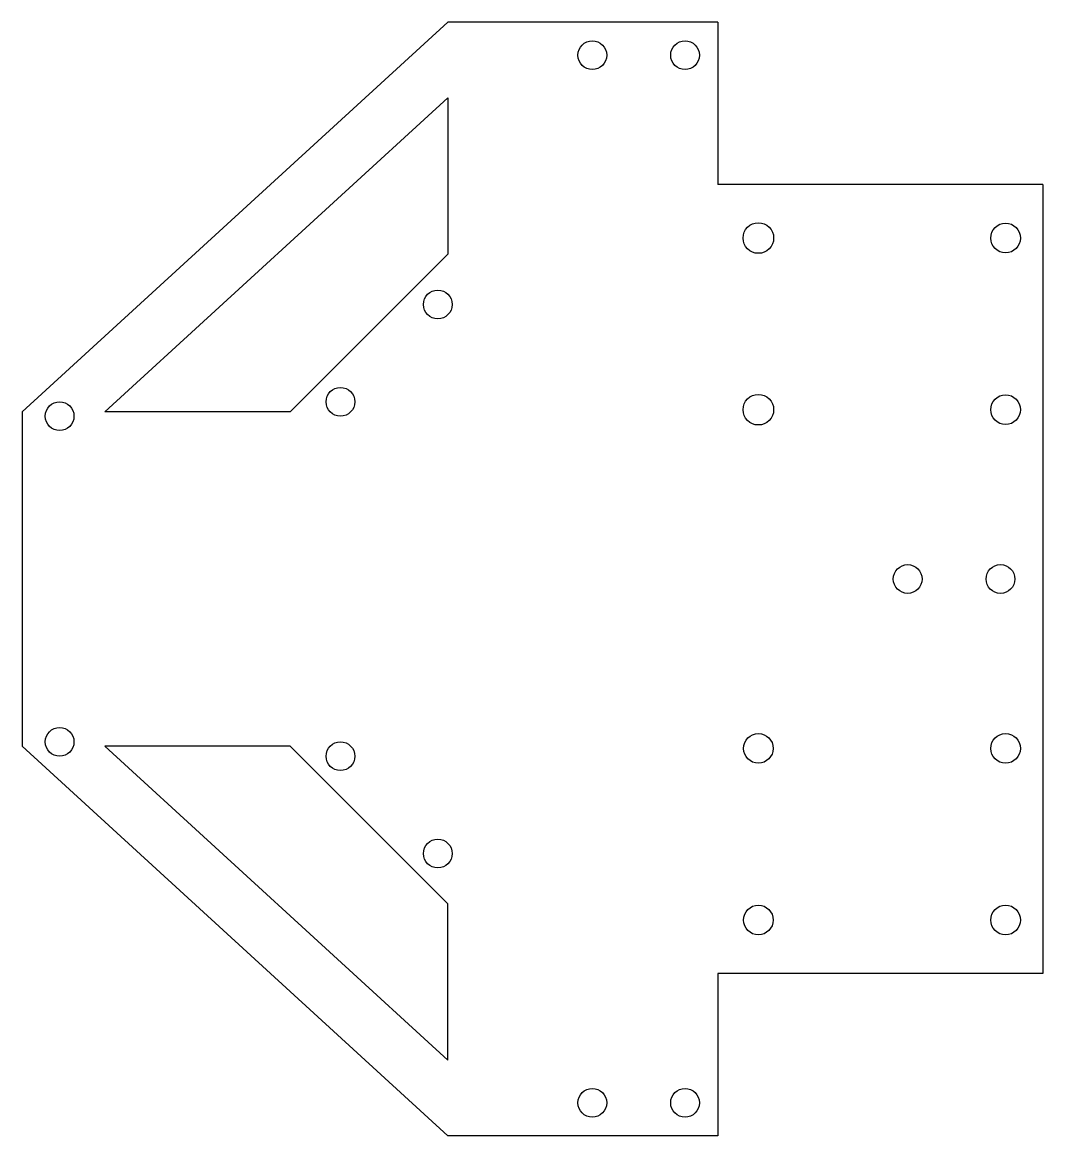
# Model space of a CAD drawing. Extents: x -210 to -100, y 8 to 128.
import ezdxf

# ---------------------------------------------------------------- set-up
doc = ezdxf.new("R2010")
doc.units = 0
doc.layers.add('VISIBLE', color=7, linetype='CONTINUOUS')

msp = doc.modelspace()

# ---------------------------------------------------------------- linework, layer by layer
at = {"layer": 'VISIBLE'}
for p, q in [((-164.27, 128.41), (-210.16, 86.41)), ((-135.16, 128.41), (-164.27, 128.41)), ((-135.16, 128.41), (-135.16, 110.91)), ((-164.27, 120.28), (-201.27, 86.41)), ((-164.27, 120.28), (-164.27, 103.41)), ((-100.16, 110.91), (-135.16, 110.91)), ((-100.16, 110.91), (-100.16, 25.91)), ((-164.27, 103.41), (-181.27, 86.41)), ((-210.16, 86.41), (-210.16, 50.41)), ((-181.27, 86.41), (-201.27, 86.41)), ((-164.27, 8.41), (-210.16, 50.41)), ((-164.27, 16.54), (-201.27, 50.41)), ((-181.27, 50.41), (-201.27, 50.41)), ((-164.27, 33.41), (-181.27, 50.41)), ((-164.27, 16.54), (-164.27, 33.41)), ((-135.16, 25.91), (-135.16, 8.41)), ((-100.16, 25.91), (-135.16, 25.91)), ((-135.16, 8.41), (-164.27, 8.41))]:
    msp.add_line(p, q, dxfattribs=at)
for centre, radius in [((-148.71, 124.86), 1.55), ((-138.71, 124.86), 1.55), ((-130.81, 105.16), 1.65), ((-104.16, 105.16), 1.6), ((-165.36, 98), 1.55), ((-175.86, 87.51), 1.55), ((-130.81, 86.66), 1.65), ((-104.16, 86.66), 1.6), ((-206.13, 85.96), 1.55), ((-114.71, 68.41), 1.55), ((-104.71, 68.41), 1.55), ((-206.13, 50.86), 1.55), ((-130.81, 50.16), 1.6), ((-104.16, 50.16), 1.6), ((-175.86, 49.31), 1.55), ((-165.36, 38.82), 1.55), ((-130.81, 31.66), 1.6), ((-104.16, 31.66), 1.6), ((-148.71, 11.96), 1.55), ((-138.71, 11.96), 1.55)]:
    msp.add_circle(centre, radius, dxfattribs=at)

doc.saveas('drawing.dxf')
